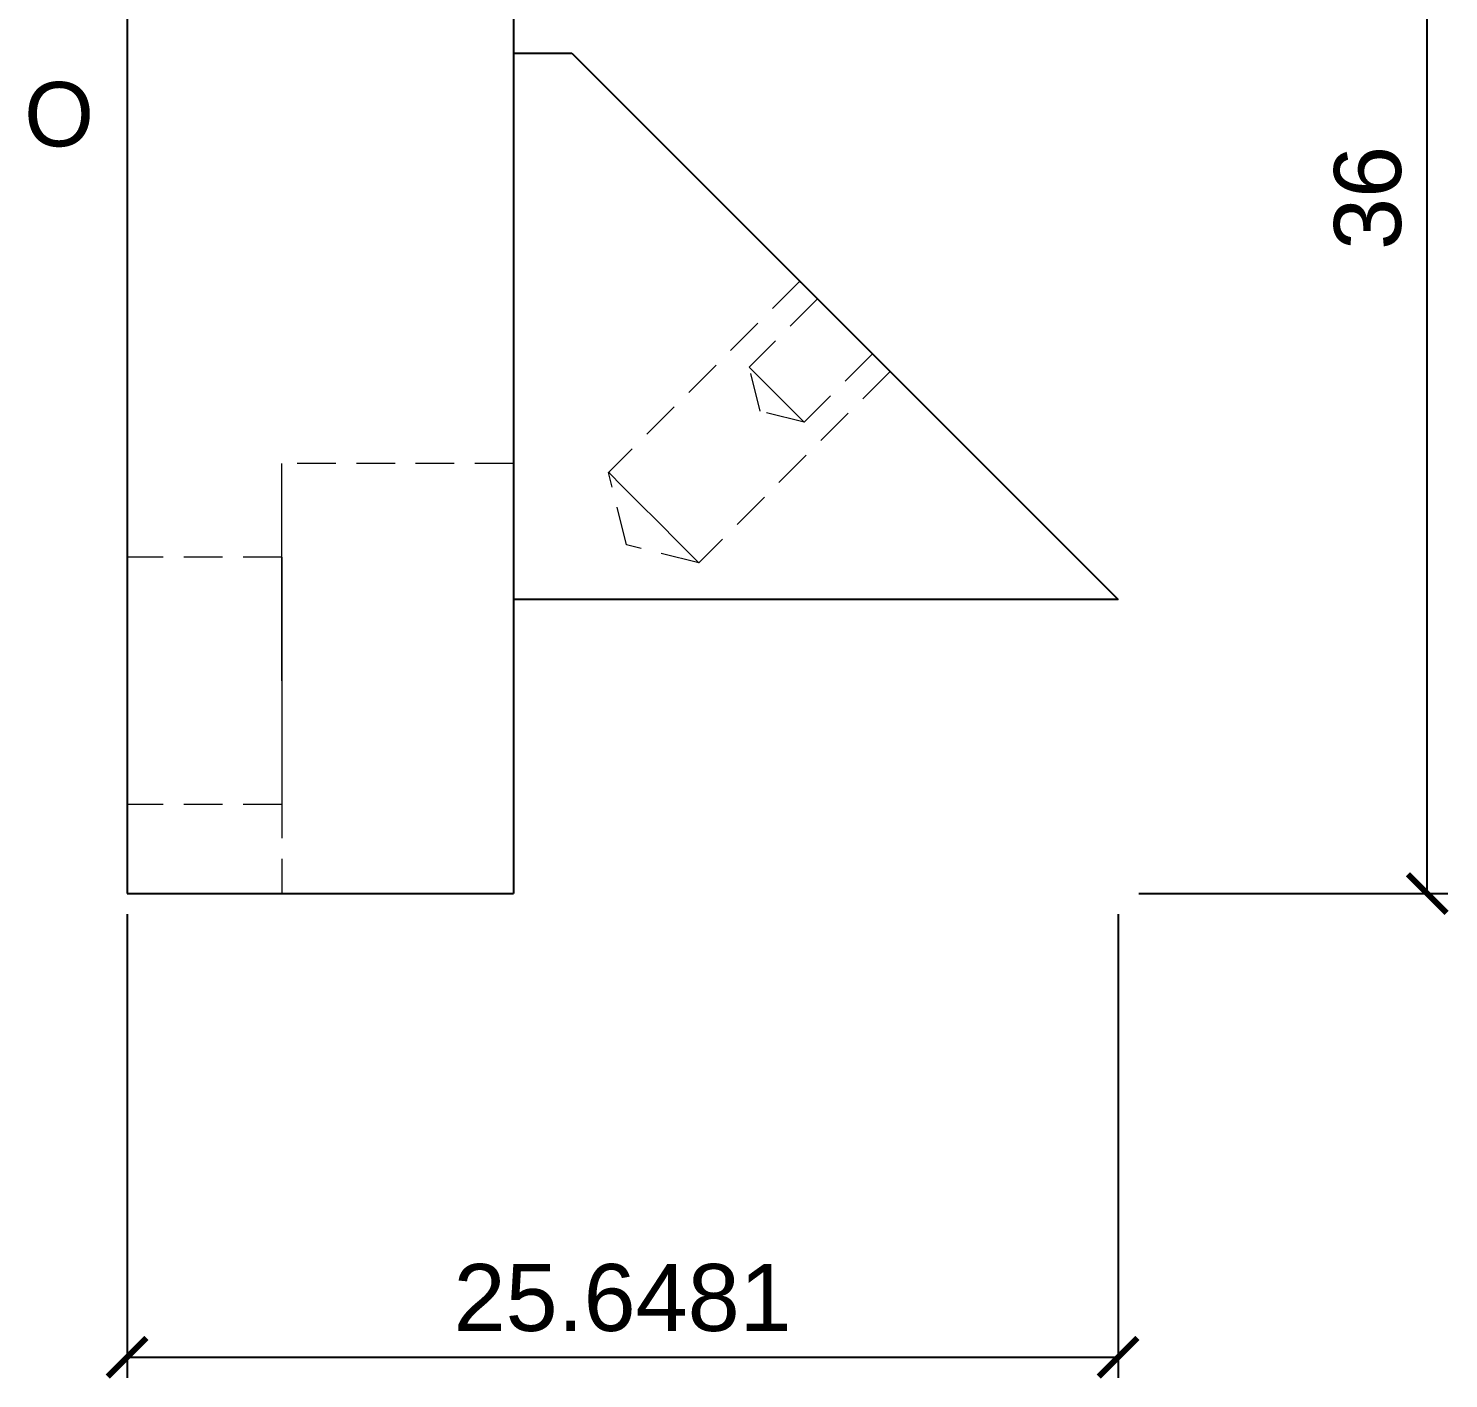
# Model space of a CAD drawing. Header units: millimetres. Extents: x 6 to 539, y 41 to 182.
# Drawn here: x 91.95 to 128.71, y 96.11 to 131.05 of the extents above; entities that cross this region are included whole.
import ezdxf

# ---------------------------------------------------------------- set-up
doc = ezdxf.new("R2010")
doc.units = ezdxf.units.MM
doc.linetypes.add('S45_HIDDEN', pattern=[2.3, 1.5, -0.8])
for name, color, linetype, lineweight in [('ANNOTATIONS', 7, 'CONTINUOUS', 18), ('DIMENSIONS', 7, 'CONTINUOUS', 18), ('HIDDEN', 7, 'S45_HIDDEN', 13), ('VISIBLE', 7, 'CONTINUOUS', 25)]:
    doc.layers.add(name, color=color, linetype=linetype, lineweight=lineweight)
doc.styles.add('CJK', font='Arial Unicode.ttf')
doc.styles.add('OpenSansCondensed-Light', font='OpenSansCondensed-Light.ttf')
doc.dimstyles.new('EZDXF', dxfattribs={"dimtxt": 0.25, "dimasz": 0.175, "dimexe": 0.375, "dimexo": 0.125, "dimgap": 0.1, "dimtad": 1, "dimlfac": 100, "dimzin": 12, "dimdsep": 46, "dimtxsty": 'OpenSansCondensed-Light', "dimblk": 'ARCHTICK', "dimcen": 2.5, "dimazin": 3, "dimtfac": 0.5, "dimtmove": 2, "dimatfit": 3})

# ---------------------------------------------------------------- blocks, each defined once
blk = doc.blocks.new('_ARCHTICK')
at = {"color": 0, "linetype": 'BYBLOCK', "const_width": 0.15}
blk.add_lwpolyline([(-0.5, -0.5), (0.5, 0.5)], dxfattribs=at)

msp = doc.modelspace()

# ---------------------------------------------------------------- linework, layer by layer
at = {"layer": 'HIDDEN', "ltscale": 0.666667}
for p, q in [((104.5093, 116.2722), (104.5093, 130.41433)), ((104.5093, 116.88352), (104.5093, 130.41433)), ((111.91957, 124.50999), (106.96983, 119.56024)), ((112.37566, 124.05391), (110.60789, 122.28614)), ((113.79694, 122.63262), (112.02917, 120.86486)), ((114.25302, 122.17654), (109.30328, 117.22679)), ((110.89153, 121.1485), (110.60789, 122.28614)), ((112.02917, 120.86486), (110.89153, 121.1485)), ((104.5093, 119.79167), (98.5093, 119.79167)), ((107.43551, 117.69248), (106.96983, 119.56024)), ((109.30328, 117.22679), (107.43551, 117.69248)), ((98.5093, 117.36667), (94.5093, 117.36667)), ((104.5193, 116.88352), (104.5093, 116.88352)), ((104.5193, 116.2722), (104.5193, 116.88352)), ((104.5193, 116.2722), (104.5093, 116.2722)), ((120.15737, 116.2722), (104.5193, 116.2722)), ((98.5093, 114.16667), (98.5093, 108.66667)), ((104.5093, 114.16667), (104.5093, 108.66667)), ((98.5093, 110.96667), (94.5093, 110.96667)), ((104.5093, 108.66667), (98.5093, 108.66667))]:
    msp.add_line(p, q, dxfattribs=at)
for points in [[(114.25302, 122.17654), (114.22377, 122.20579), (114.13748, 122.29208), (113.99848, 122.43108), (113.81374, 122.61582), (113.59252, 122.83704), (113.34592, 123.08364), (113.0863, 123.34326), (112.82668, 123.60289), (112.58008, 123.84949), (112.35886, 124.07071), (112.17412, 124.25545), (112.03511, 124.39445), (111.94882, 124.48074), (111.91957, 124.50999)], [(113.79694, 122.63262), (113.77912, 122.65044), (113.72657, 122.703), (113.6419, 122.78766), (113.52938, 122.90019), (113.39463, 123.03493), (113.24443, 123.18513), (113.0863, 123.34326), (112.92817, 123.5014), (112.77796, 123.6516), (112.64322, 123.78634), (112.5307, 123.89887), (112.44603, 123.98353), (112.39347, 124.03609), (112.37566, 124.05391)], [(112.02917, 120.86486), (112.01136, 120.88267), (111.9588, 120.93523), (111.87413, 121.0199), (111.76161, 121.13242), (111.62687, 121.26716), (111.47666, 121.41737), (111.31853, 121.5755), (111.1604, 121.73363), (111.0102, 121.88383), (110.87545, 122.01858), (110.76293, 122.1311), (110.67827, 122.21576), (110.62571, 122.26832), (110.60789, 122.28614)], [(98.5093, 114.16667), (98.5093, 114.79647), (98.5093, 115.41835), (98.5093, 116.02449), (98.5093, 116.60726), (98.5093, 117.15935), (98.5093, 117.6738), (98.5093, 118.14414), (98.5093, 118.56447), (98.5093, 118.92949), (98.5093, 119.23462), (98.5093, 119.47601), (98.5093, 119.65064), (98.5093, 119.7563), (98.5093, 119.79167)], [(104.5093, 114.16667), (104.5093, 114.79647), (104.5093, 115.41835), (104.5093, 116.02449), (104.5093, 116.60726), (104.5093, 117.15935), (104.5093, 117.6738), (104.5093, 118.14414), (104.5093, 118.56447), (104.5093, 118.92949), (104.5093, 119.23462), (104.5093, 119.47601), (104.5093, 119.65064), (104.5093, 119.7563), (104.5093, 119.79167)], [(104.5093, 116.88352), (104.5093, 117.25056), (104.5093, 117.5997), (104.5093, 117.92893), (104.5093, 118.23632), (104.5093, 118.5201), (104.5093, 118.77862), (104.5093, 119.01037), (104.5093, 119.21402), (104.5093, 119.38837), (104.5093, 119.53243), (104.5093, 119.64535), (104.5093, 119.72648), (104.5093, 119.77535), (104.5093, 119.79167)], [(109.30328, 117.22679), (109.27403, 117.25604), (109.18774, 117.34233), (109.04873, 117.48133), (108.86399, 117.66608), (108.64277, 117.88729), (108.39617, 118.1339), (108.13655, 118.39352), (107.87693, 118.65314), (107.63033, 118.89974), (107.40911, 119.12096), (107.22437, 119.3057), (107.08537, 119.4447), (106.99908, 119.53099), (106.96983, 119.56024)], [(94.5093, 117.36667), (94.5093, 117.28644), (94.5093, 117.04977), (94.5093, 116.66853), (94.5093, 116.16183), (94.5093, 115.55509), (94.5093, 114.87873), (94.5093, 114.16667), (94.5093, 113.4546), (94.5093, 112.77824), (94.5093, 112.1715), (94.5093, 111.66481), (94.5093, 111.28357), (94.5093, 111.0469), (94.5093, 110.96667)], [(98.5093, 117.36667), (98.5093, 117.28644), (98.5093, 117.04977), (98.5093, 116.66853), (98.5093, 116.16183), (98.5093, 115.55509), (98.5093, 114.87873), (98.5093, 114.16667), (98.5093, 113.4546), (98.5093, 112.77824), (98.5093, 112.1715), (98.5093, 111.66481), (98.5093, 111.28357), (98.5093, 111.0469), (98.5093, 110.96667)], [(104.5193, 116.2722), (104.5193, 116.31698), (104.5193, 116.36161), (104.5193, 116.40607), (104.5193, 116.45037), (104.5193, 116.4945), (104.5193, 116.53845), (104.5193, 116.58223), (104.5193, 116.62584), (104.5193, 116.66926), (104.5193, 116.71249), (104.5193, 116.75554), (104.5193, 116.79839), (104.5193, 116.84105), (104.5193, 116.88352)], [(104.5093, 114.16667), (104.5093, 114.3208), (104.5093, 114.47481), (104.5093, 114.62859), (104.5093, 114.78203), (104.5093, 114.935), (104.5093, 115.0874), (104.5093, 115.2391), (104.5093, 115.39), (104.5093, 115.53998), (104.5093, 115.68893), (104.5093, 115.83674), (104.5093, 115.98329), (104.5093, 116.12848), (104.5093, 116.2722)]]:
    msp.add_lwpolyline(points, dxfattribs=at)
at = {"layer": 'VISIBLE'}
for p, q in [((94.5093, 144.66667), (94.5093, 108.66667)), ((104.5093, 144.66667), (104.5093, 108.66667)), ((104.5093, 130.41433), (106.01523, 130.41433)), ((106.01523, 130.41433), (120.15737, 116.2722)), ((120.15737, 116.2722), (104.5093, 116.2722)), ((94.5093, 108.66667), (104.5093, 108.66667))]:
    msp.add_line(p, q, dxfattribs=at)

# ---------------------------------------------------------------- texts
at = {"layer": 'ANNOTATIONS', "style": 'CJK'}
msp.add_text('O', height=1.66667, dxfattribs=at).set_placement((91.84263, 128))

# ---------------------------------------------------------------- dimensions: what is measured, and where the dimension line sits
at = {"layer": 'DIMENSIONS'}
msp.add_linear_dim(base=(128.15737, 108.66667), p1=(120.15737, 108.66667), p2=(120.15737, 144.66667), angle=90, dimstyle='EZDXF', override={"dimtxt": 1.733333, "dimasz": 1, "dimexe": 0.533333, "dimexo": 0.533333, "dimgap": 0.666667, "dimdec": 4, "dimlfac": 1, "dimzin": 8, "dimtxsty": 'CJK', "dimclrd": 7, "dimclre": 7, "dimclrt": 7}, dxfattribs=at).render()
msp.add_linear_dim(base=(94.5093, 96.66667), p1=(94.5093, 108.66667), p2=(120.15737, 108.66667), dimstyle='EZDXF', override={"dimtxt": 1.733333, "dimasz": 1, "dimexe": 0.533333, "dimexo": 0.533333, "dimgap": 0.666667, "dimdec": 4, "dimlfac": 1, "dimzin": 8, "dimtxsty": 'CJK', "dimclrd": 7, "dimclre": 7, "dimclrt": 7}, dxfattribs=at).render()

doc.saveas('drawing.dxf')
